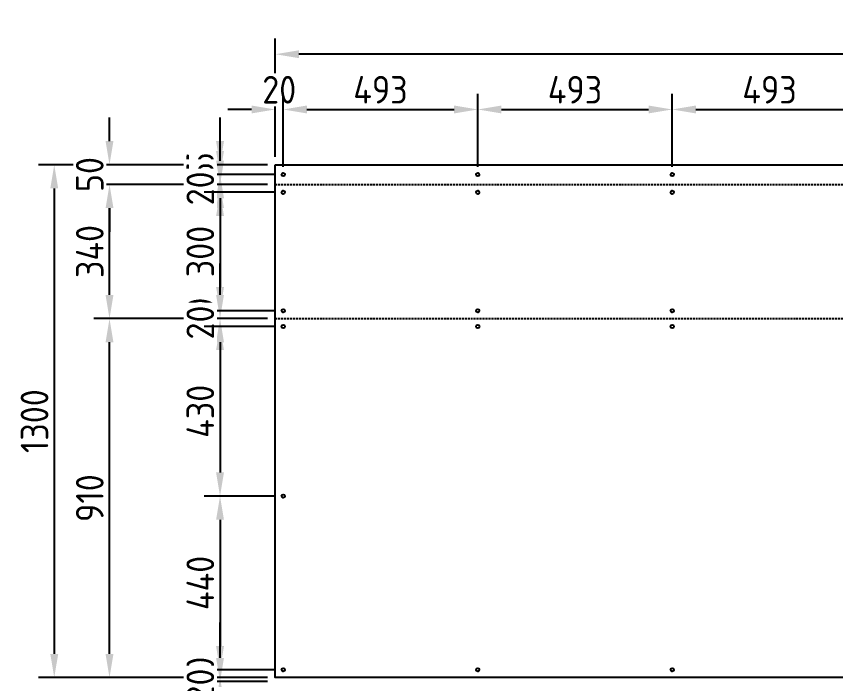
# Model space of a CAD drawing. Header units: millimetres. Extents: x 3800000 to 6300000, y 450000 to 1350000.
# Drawn here: x 5483849 to 5485925, y 1209615 to 1211296 of the extents above; entities that cross this region are included whole.
import ezdxf

# ---------------------------------------------------------------- set-up
doc = ezdxf.new("R2010")
doc.units = ezdxf.units.MM
doc.linetypes.add('Strichliert 5_2.5mm', pattern=[7.5, 5, -2.5])
for name, color, linetype, true_color in [('Bohr', 3, 'Continuous', 0x00ff00), ('FERTIGUNG 02 Bemassung Bohrung', 1, 'Continuous', 0xff0000), ('FERTIGUNG 02 Bemassung Geometrie', 212, 'Continuous', 0xcc00cc), ('FERTIGUNG 04 Fräsung Rückseite 135°', 5, 'Strichliert 5_2.5mm', 0x0000ff), ('FERTIGUNG 04 Fräsung Rückseite 90°', 4, 'Strichliert 5_2.5mm', 0x00ffff), ('Outside', 2, 'Continuous', 0xffff00)]:
    doc.layers.add(name, color=color, linetype=linetype, true_color=true_color)
doc.styles.add('ICC_M1_20', font='')
doc.styles.get('ICC_M1_20').set_extended_font_data('isocp2')
doc.dimstyles.new('ICC_M1_20', dxfattribs={"dimscale": 20, "dimtxt": 3.5, "dimasz": 3, "dimexe": 2, "dimexo": 1, "dimgap": 0.75, "dimtad": 1, "dimtoh": 1, "dimdec": 0, "dimzin": 4, "dimdsep": 46, "dimtxsty": 'ICC_M1_20', "dimcen": 2, "dimadec": 0, "dimazin": 1, "dimtfac": 1, "dimtdec": 4, "dimtix": 1, "dimtofl": 0, "dimtmove": 1, "dimatfit": 3, "dimfxl": 10, "dimfxlon": 1, "dimtfill": 1, "dimtfillclr": 256, "dimtolj": 1, "dimtzin": 1, "dimarcsym": 0})

# ---------------------------------------------------------------- blocks, each defined once
blk = doc.blocks.new('*D74')
at = {"layer": 'Defpoints', "color": 0}
for p in [(5484505, 1211200), (5484505, 1210920), (5487995, 1210920)]:
    blk.add_point(p, dxfattribs=at)
at = {"layer": 'FERTIGUNG 02 Bemassung Geometrie', "color": 0, "lineweight": -2}
for p, q in [((5484505, 1211000), (5484505, 1211240)), ((5487995, 1211000), (5487995, 1211240)), ((5487935, 1211200), (5484565, 1211200))]:
    blk.add_line(p, q, dxfattribs=at)
at = {"layer": 'FERTIGUNG 02 Bemassung Geometrie', "color": 0}
for points in [[(5484565, 1211210), (5484565, 1211190), (5484505, 1211200)], [(5487935, 1211190), (5487935, 1211210), (5487995, 1211200)]]:
    blk.add_solid(points, dxfattribs=at)
at = {"layer": 'FERTIGUNG 02 Bemassung Geometrie', "color": 0, "insert": (5486250, 1211250), "char_height": 70, "attachment_point": 5, "style": 'ICC_M1_20', "bg_fill": 3, "box_fill_scale": 1.1, "bg_fill_color": 9, "bg_fill_true_color": 13158600, "bg_fill_transparency": 0}
blk.add_mtext('\\A1;3490', dxfattribs=at)
blk = doc.blocks.new('*D75')
at = {"layer": 'Defpoints', "color": 0}
for p in [(5484505, 1210920), (5484525, 1210895)]:
    blk.add_point(p, dxfattribs=at)
at = {"layer": 'FERTIGUNG 02 Bemassung Bohrung', "color": 0, "lineweight": -2}
for p, q in [((5484505, 1210940), (5484505, 1211100)), ((5484525, 1210915), (5484525, 1211100)), ((5484445, 1211060), (5484385, 1211060)), ((5484585, 1211060), (5484645, 1211060))]:
    blk.add_line(p, q, dxfattribs=at)
at = {"layer": 'FERTIGUNG 02 Bemassung Bohrung', "color": 0}
for points in [[(5484445, 1211050), (5484445, 1211070), (5484505, 1211060)], [(5484585, 1211070), (5484585, 1211050), (5484525, 1211060)]]:
    blk.add_solid(points, dxfattribs=at)
at = {"layer": 'FERTIGUNG 02 Bemassung Bohrung', "color": 0, "insert": (5484515, 1211110), "char_height": 70, "attachment_point": 5, "style": 'ICC_M1_20', "bg_fill": 3, "box_fill_scale": 1.1, "bg_fill_color": 9, "bg_fill_true_color": 13158600, "bg_fill_transparency": 0}
blk.add_mtext('\\A1;20', dxfattribs=at)
at = {"layer": 'Defpoints', "color": 0}
blk.add_point((5484525, 1211060), dxfattribs=at)
blk = doc.blocks.new('*D76')
at = {"layer": 'Defpoints', "color": 0}
for p in [(5485017.9, 1211060), (5484525, 1210895), (5485017.9, 1210895)]:
    blk.add_point(p, dxfattribs=at)
at = {"layer": 'FERTIGUNG 02 Bemassung Bohrung', "color": 0, "lineweight": -2}
for p, q in [((5484525, 1210915), (5484525, 1211100)), ((5485017.9, 1210915), (5485017.9, 1211100)), ((5484585, 1211060), (5484957.9, 1211060))]:
    blk.add_line(p, q, dxfattribs=at)
at = {"layer": 'FERTIGUNG 02 Bemassung Bohrung', "color": 0}
for points in [[(5484585, 1211070), (5484585, 1211050), (5484525, 1211060)], [(5484957.9, 1211050), (5484957.9, 1211070), (5485017.9, 1211060)]]:
    blk.add_solid(points, dxfattribs=at)
at = {"layer": 'FERTIGUNG 02 Bemassung Bohrung', "color": 0, "insert": (5484771.4, 1211110), "char_height": 70, "attachment_point": 5, "style": 'ICC_M1_20', "bg_fill": 3, "box_fill_scale": 1.1, "bg_fill_color": 9, "bg_fill_true_color": 13158600, "bg_fill_transparency": 0}
blk.add_mtext('\\A1;493', dxfattribs=at)
blk = doc.blocks.new('*D77')
at = {"layer": 'Defpoints', "color": 0}
for p in [(5485510.7, 1211060), (5485017.9, 1210895), (5485510.7, 1210895)]:
    blk.add_point(p, dxfattribs=at)
at = {"layer": 'FERTIGUNG 02 Bemassung Bohrung', "color": 0, "lineweight": -2}
for p, q in [((5485017.9, 1210915), (5485017.9, 1211100)), ((5485510.7, 1210915), (5485510.7, 1211100)), ((5485077.9, 1211060), (5485450.7, 1211060))]:
    blk.add_line(p, q, dxfattribs=at)
at = {"layer": 'FERTIGUNG 02 Bemassung Bohrung', "color": 0}
for points in [[(5485077.9, 1211070), (5485077.9, 1211050), (5485017.9, 1211060)], [(5485450.7, 1211050), (5485450.7, 1211070), (5485510.7, 1211060)]]:
    blk.add_solid(points, dxfattribs=at)
at = {"layer": 'FERTIGUNG 02 Bemassung Bohrung', "color": 0, "insert": (5485264.3, 1211110), "char_height": 70, "attachment_point": 5, "style": 'ICC_M1_20', "bg_fill": 3, "box_fill_scale": 1.1, "bg_fill_color": 9, "bg_fill_true_color": 13158600, "bg_fill_transparency": 0}
blk.add_mtext('\\A1;493', dxfattribs=at)
blk = doc.blocks.new('*D78')
at = {"layer": 'Defpoints', "color": 0}
for p in [(5486003.6, 1211060), (5485510.7, 1210895), (5486003.6, 1210895)]:
    blk.add_point(p, dxfattribs=at)
at = {"layer": 'FERTIGUNG 02 Bemassung Bohrung', "color": 0, "lineweight": -2}
for p, q in [((5485510.7, 1210915), (5485510.7, 1211100)), ((5486003.6, 1210915), (5486003.6, 1211100)), ((5485570.7, 1211060), (5485943.6, 1211060))]:
    blk.add_line(p, q, dxfattribs=at)
at = {"layer": 'FERTIGUNG 02 Bemassung Bohrung', "color": 0}
for points in [[(5485570.7, 1211070), (5485570.7, 1211050), (5485510.7, 1211060)], [(5485943.6, 1211050), (5485943.6, 1211070), (5486003.6, 1211060)]]:
    blk.add_solid(points, dxfattribs=at)
at = {"layer": 'FERTIGUNG 02 Bemassung Bohrung', "color": 0, "insert": (5485757.1, 1211110), "char_height": 70, "attachment_point": 5, "style": 'ICC_M1_20', "bg_fill": 3, "box_fill_scale": 1.1, "bg_fill_color": 9, "bg_fill_true_color": 13158600, "bg_fill_transparency": 0}
blk.add_mtext('\\A1;493', dxfattribs=at)
blk = doc.blocks.new('*D94')
at = {"layer": 'Defpoints', "color": 0}
for p in [(5484505, 1210920), (5483945, 1209620), (5484505, 1209620)]:
    blk.add_point(p, dxfattribs=at)
at = {"layer": 'FERTIGUNG 02 Bemassung Geometrie', "color": 0, "lineweight": -2}
for p, q in [((5484145, 1210920), (5483905, 1210920)), ((5483945, 1210860), (5483945, 1209680)), ((5484145, 1209620), (5483905, 1209620))]:
    blk.add_line(p, q, dxfattribs=at)
at = {"layer": 'FERTIGUNG 02 Bemassung Geometrie', "color": 0}
for points in [[(5483955, 1210860), (5483935, 1210860), (5483945, 1210920)], [(5483935, 1209680), (5483955, 1209680), (5483945, 1209620)]]:
    blk.add_solid(points, dxfattribs=at)
at = {"layer": 'FERTIGUNG 02 Bemassung Geometrie', "color": 0, "insert": (5483895, 1210270), "char_height": 70, "attachment_point": 5, "rotation": 90, "style": 'ICC_M1_20', "bg_fill": 3, "box_fill_scale": 1.1, "bg_fill_color": 9, "bg_fill_true_color": 13158600, "bg_fill_transparency": 0}
blk.add_mtext('\\A1;1300', dxfattribs=at)
blk = doc.blocks.new('*D99')
at = {"layer": 'Defpoints', "color": 0}
for p in [(5484085, 1210530), (5484505, 1210530), (5484505, 1209620)]:
    blk.add_point(p, dxfattribs=at)
at = {"layer": 'FERTIGUNG 02 Bemassung Geometrie', "color": 0, "lineweight": -2}
for p, q in [((5484285, 1210530), (5484045, 1210530)), ((5484085, 1209680), (5484085, 1210470)), ((5484285, 1209620), (5484045, 1209620))]:
    blk.add_line(p, q, dxfattribs=at)
at = {"layer": 'FERTIGUNG 02 Bemassung Geometrie', "color": 0}
for points in [[(5484095, 1210470), (5484075, 1210470), (5484085, 1210530)], [(5484075, 1209680), (5484095, 1209680), (5484085, 1209620)]]:
    blk.add_solid(points, dxfattribs=at)
at = {"layer": 'FERTIGUNG 02 Bemassung Geometrie', "color": 0, "insert": (5484035, 1210075), "char_height": 70, "attachment_point": 5, "rotation": 90, "style": 'ICC_M1_20', "bg_fill": 3, "box_fill_scale": 1.1, "bg_fill_color": 9, "bg_fill_true_color": 13158600, "bg_fill_transparency": 0}
blk.add_mtext('\\A1;910', dxfattribs=at)
blk = doc.blocks.new('*D100')
at = {"layer": 'Defpoints', "color": 0}
for p in [(5484085, 1210870), (5484505, 1210870), (5484505, 1210530)]:
    blk.add_point(p, dxfattribs=at)
at = {"layer": 'FERTIGUNG 02 Bemassung Geometrie', "color": 0, "lineweight": -2}
for p, q in [((5484285, 1210870), (5484045, 1210870)), ((5484085, 1210590), (5484085, 1210810)), ((5484285, 1210530), (5484045, 1210530))]:
    blk.add_line(p, q, dxfattribs=at)
at = {"layer": 'FERTIGUNG 02 Bemassung Geometrie', "color": 0}
for points in [[(5484095, 1210810), (5484075, 1210810), (5484085, 1210870)], [(5484075, 1210590), (5484095, 1210590), (5484085, 1210530)]]:
    blk.add_solid(points, dxfattribs=at)
at = {"layer": 'FERTIGUNG 02 Bemassung Geometrie', "color": 0, "insert": (5484035, 1210700), "char_height": 70, "attachment_point": 5, "rotation": 90, "style": 'ICC_M1_20', "bg_fill": 3, "box_fill_scale": 1.1, "bg_fill_color": 9, "bg_fill_true_color": 13158600, "bg_fill_transparency": 0}
blk.add_mtext('\\A1;340', dxfattribs=at)
blk = doc.blocks.new('*D101')
at = {"layer": 'Defpoints', "color": 0}
for p in [(5484505, 1210920), (5484505, 1210870)]:
    blk.add_point(p, dxfattribs=at)
at = {"layer": 'FERTIGUNG 02 Bemassung Geometrie', "color": 0, "lineweight": -2}
for p, q in [((5484085, 1210980), (5484085, 1211040)), ((5484285, 1210920), (5484045, 1210920)), ((5484285, 1210870), (5484045, 1210870)), ((5484085, 1210810), (5484085, 1210750))]:
    blk.add_line(p, q, dxfattribs=at)
at = {"layer": 'FERTIGUNG 02 Bemassung Geometrie', "color": 0}
for points in [[(5484075, 1210980), (5484095, 1210980), (5484085, 1210920)], [(5484095, 1210810), (5484075, 1210810), (5484085, 1210870)]]:
    blk.add_solid(points, dxfattribs=at)
at = {"layer": 'FERTIGUNG 02 Bemassung Geometrie', "color": 0, "insert": (5484035, 1210895), "char_height": 70, "attachment_point": 5, "rotation": 90, "style": 'ICC_M1_20', "bg_fill": 3, "box_fill_scale": 1.1, "bg_fill_color": 9, "bg_fill_true_color": 13158600, "bg_fill_transparency": 0}
blk.add_mtext('\\A1;50', dxfattribs=at)
at = {"layer": 'Defpoints', "color": 0}
blk.add_point((5484085, 1210920), dxfattribs=at)
blk = doc.blocks.new('*D104')
at = {"layer": 'Defpoints', "color": 0}
for p in [(5484505, 1210920), (5484525, 1210895)]:
    blk.add_point(p, dxfattribs=at)
at = {"layer": 'FERTIGUNG 02 Bemassung Bohrung', "color": 0, "lineweight": -2}
for p, q in [((5484365, 1210980), (5484365, 1211040)), ((5484485, 1210920), (5484325, 1210920)), ((5484505, 1210895), (5484325, 1210895)), ((5484365, 1210835), (5484365, 1210775))]:
    blk.add_line(p, q, dxfattribs=at)
at = {"layer": 'FERTIGUNG 02 Bemassung Bohrung', "color": 0}
for points in [[(5484355, 1210980), (5484375, 1210980), (5484365, 1210920)], [(5484375, 1210835), (5484355, 1210835), (5484365, 1210895)]]:
    blk.add_solid(points, dxfattribs=at)
at = {"layer": 'FERTIGUNG 02 Bemassung Bohrung', "color": 0, "insert": (5484315, 1210907.5), "char_height": 70, "attachment_point": 5, "rotation": 90, "style": 'ICC_M1_20', "bg_fill": 3, "box_fill_scale": 1.1, "bg_fill_color": 9, "bg_fill_true_color": 13158600, "bg_fill_transparency": 0}
blk.add_mtext('\\A1;25', dxfattribs=at)
at = {"layer": 'Defpoints', "color": 0}
blk.add_point((5484365, 1210895), dxfattribs=at)
blk = doc.blocks.new('*D105')
at = {"layer": 'Defpoints', "color": 0}
for p in [(5484525, 1210895), (5484505, 1210870)]:
    blk.add_point(p, dxfattribs=at)
at = {"layer": 'FERTIGUNG 02 Bemassung Bohrung', "color": 0, "lineweight": -2}
for p, q in [((5484365, 1210955), (5484365, 1211015)), ((5484505, 1210895), (5484325, 1210895)), ((5484485, 1210870), (5484325, 1210870)), ((5484365, 1210810), (5484365, 1210750))]:
    blk.add_line(p, q, dxfattribs=at)
at = {"layer": 'FERTIGUNG 02 Bemassung Bohrung', "color": 0}
for points in [[(5484355, 1210955), (5484375, 1210955), (5484365, 1210895)], [(5484375, 1210810), (5484355, 1210810), (5484365, 1210870)]]:
    blk.add_solid(points, dxfattribs=at)
at = {"layer": 'FERTIGUNG 02 Bemassung Bohrung', "color": 0, "insert": (5484315, 1210882.5), "char_height": 70, "attachment_point": 5, "rotation": 90, "style": 'ICC_M1_20', "bg_fill": 3, "box_fill_scale": 1.1, "bg_fill_color": 9, "bg_fill_true_color": 13158600, "bg_fill_transparency": 0}
blk.add_mtext('\\A1;25', dxfattribs=at)
at = {"layer": 'Defpoints', "color": 0}
blk.add_point((5484365, 1210870), dxfattribs=at)
blk = doc.blocks.new('*D106')
at = {"layer": 'Defpoints', "color": 0}
for p in [(5484505, 1210870), (5484525, 1210850)]:
    blk.add_point(p, dxfattribs=at)
at = {"layer": 'FERTIGUNG 02 Bemassung Bohrung', "color": 0, "lineweight": -2}
for p, q in [((5484365, 1210930), (5484365, 1210990)), ((5484485, 1210870), (5484325, 1210870)), ((5484505, 1210850), (5484325, 1210850)), ((5484365, 1210790), (5484365, 1210730))]:
    blk.add_line(p, q, dxfattribs=at)
at = {"layer": 'FERTIGUNG 02 Bemassung Bohrung', "color": 0}
for points in [[(5484355, 1210930), (5484375, 1210930), (5484365, 1210870)], [(5484375, 1210790), (5484355, 1210790), (5484365, 1210850)]]:
    blk.add_solid(points, dxfattribs=at)
at = {"layer": 'FERTIGUNG 02 Bemassung Bohrung', "color": 0, "insert": (5484315, 1210860), "char_height": 70, "attachment_point": 5, "rotation": 90, "style": 'ICC_M1_20', "bg_fill": 3, "box_fill_scale": 1.1, "bg_fill_color": 9, "bg_fill_true_color": 13158600, "bg_fill_transparency": 0}
blk.add_mtext('\\A1;20', dxfattribs=at)
at = {"layer": 'Defpoints', "color": 0}
blk.add_point((5484365, 1210850), dxfattribs=at)
blk = doc.blocks.new('*D107')
at = {"layer": 'Defpoints', "color": 0}
for p in [(5484525, 1210850), (5484365, 1210550), (5484525, 1210550)]:
    blk.add_point(p, dxfattribs=at)
at = {"layer": 'FERTIGUNG 02 Bemassung Bohrung', "color": 0, "lineweight": -2}
for p, q in [((5484505, 1210850), (5484325, 1210850)), ((5484365, 1210790), (5484365, 1210610)), ((5484505, 1210550), (5484325, 1210550))]:
    blk.add_line(p, q, dxfattribs=at)
at = {"layer": 'FERTIGUNG 02 Bemassung Bohrung', "color": 0}
for points in [[(5484375, 1210790), (5484355, 1210790), (5484365, 1210850)], [(5484355, 1210610), (5484375, 1210610), (5484365, 1210550)]]:
    blk.add_solid(points, dxfattribs=at)
at = {"layer": 'FERTIGUNG 02 Bemassung Bohrung', "color": 0, "insert": (5484315, 1210700), "char_height": 70, "attachment_point": 5, "rotation": 90, "style": 'ICC_M1_20', "bg_fill": 3, "box_fill_scale": 1.1, "bg_fill_color": 9, "bg_fill_true_color": 13158600, "bg_fill_transparency": 0}
blk.add_mtext('\\A1;300', dxfattribs=at)
blk = doc.blocks.new('*D108')
at = {"layer": 'Defpoints', "color": 0}
for p in [(5484525, 1210550), (5484505, 1210530)]:
    blk.add_point(p, dxfattribs=at)
at = {"layer": 'FERTIGUNG 02 Bemassung Bohrung', "color": 0, "lineweight": -2}
for p, q in [((5484365, 1210610), (5484365, 1210670)), ((5484505, 1210550), (5484325, 1210550)), ((5484485, 1210530), (5484325, 1210530)), ((5484365, 1210470), (5484365, 1210410))]:
    blk.add_line(p, q, dxfattribs=at)
at = {"layer": 'FERTIGUNG 02 Bemassung Bohrung', "color": 0}
for points in [[(5484355, 1210610), (5484375, 1210610), (5484365, 1210550)], [(5484375, 1210470), (5484355, 1210470), (5484365, 1210530)]]:
    blk.add_solid(points, dxfattribs=at)
at = {"layer": 'FERTIGUNG 02 Bemassung Bohrung', "color": 0, "insert": (5484315, 1210540), "char_height": 70, "attachment_point": 5, "rotation": 90, "style": 'ICC_M1_20', "bg_fill": 3, "box_fill_scale": 1.1, "bg_fill_color": 9, "bg_fill_true_color": 13158600, "bg_fill_transparency": 0}
blk.add_mtext('\\A1;20', dxfattribs=at)
at = {"layer": 'Defpoints', "color": 0}
blk.add_point((5484365, 1210530), dxfattribs=at)
blk = doc.blocks.new('*D109')
at = {"layer": 'Defpoints', "color": 0}
for p in [(5484505, 1210530), (5484525, 1210510)]:
    blk.add_point(p, dxfattribs=at)
at = {"layer": 'FERTIGUNG 02 Bemassung Bohrung', "color": 0, "lineweight": -2}
for p, q in [((5484365, 1210590), (5484365, 1210650)), ((5484485, 1210530), (5484325, 1210530)), ((5484505, 1210510), (5484325, 1210510)), ((5484365, 1210450), (5484365, 1210390))]:
    blk.add_line(p, q, dxfattribs=at)
at = {"layer": 'FERTIGUNG 02 Bemassung Bohrung', "color": 0}
for points in [[(5484355, 1210590), (5484375, 1210590), (5484365, 1210530)], [(5484375, 1210450), (5484355, 1210450), (5484365, 1210510)]]:
    blk.add_solid(points, dxfattribs=at)
at = {"layer": 'FERTIGUNG 02 Bemassung Bohrung', "color": 0, "insert": (5484315, 1210520), "char_height": 70, "attachment_point": 5, "rotation": 90, "style": 'ICC_M1_20', "bg_fill": 3, "box_fill_scale": 1.1, "bg_fill_color": 9, "bg_fill_true_color": 13158600, "bg_fill_transparency": 0}
blk.add_mtext('\\A1;20', dxfattribs=at)
at = {"layer": 'Defpoints', "color": 0}
blk.add_point((5484365, 1210510), dxfattribs=at)
blk = doc.blocks.new('*D110')
at = {"layer": 'Defpoints', "color": 0}
for p in [(5484525, 1210510), (5484365, 1210080), (5484525, 1210080)]:
    blk.add_point(p, dxfattribs=at)
at = {"layer": 'FERTIGUNG 02 Bemassung Bohrung', "color": 0, "lineweight": -2}
for p, q in [((5484505, 1210510), (5484325, 1210510)), ((5484365, 1210450), (5484365, 1210140)), ((5484505, 1210080), (5484325, 1210080))]:
    blk.add_line(p, q, dxfattribs=at)
at = {"layer": 'FERTIGUNG 02 Bemassung Bohrung', "color": 0}
for points in [[(5484375, 1210450), (5484355, 1210450), (5484365, 1210510)], [(5484355, 1210140), (5484375, 1210140), (5484365, 1210080)]]:
    blk.add_solid(points, dxfattribs=at)
at = {"layer": 'FERTIGUNG 02 Bemassung Bohrung', "color": 0, "insert": (5484315, 1210295), "char_height": 70, "attachment_point": 5, "rotation": 90, "style": 'ICC_M1_20', "bg_fill": 3, "box_fill_scale": 1.1, "bg_fill_color": 9, "bg_fill_true_color": 13158600, "bg_fill_transparency": 0}
blk.add_mtext('\\A1;430', dxfattribs=at)
blk = doc.blocks.new('*D111')
at = {"layer": 'Defpoints', "color": 0}
for p in [(5484525, 1210080), (5484365, 1209640), (5484525, 1209640)]:
    blk.add_point(p, dxfattribs=at)
at = {"layer": 'FERTIGUNG 02 Bemassung Bohrung', "color": 0, "lineweight": -2}
for p, q in [((5484505, 1210080), (5484325, 1210080)), ((5484365, 1210020), (5484365, 1209700)), ((5484505, 1209640), (5484325, 1209640))]:
    blk.add_line(p, q, dxfattribs=at)
at = {"layer": 'FERTIGUNG 02 Bemassung Bohrung', "color": 0}
for points in [[(5484375, 1210020), (5484355, 1210020), (5484365, 1210080)], [(5484355, 1209700), (5484375, 1209700), (5484365, 1209640)]]:
    blk.add_solid(points, dxfattribs=at)
at = {"layer": 'FERTIGUNG 02 Bemassung Bohrung', "color": 0, "insert": (5484315, 1209860), "char_height": 70, "attachment_point": 5, "rotation": 90, "style": 'ICC_M1_20', "bg_fill": 3, "box_fill_scale": 1.1, "bg_fill_color": 9, "bg_fill_true_color": 13158600, "bg_fill_transparency": 0}
blk.add_mtext('\\A1;440', dxfattribs=at)
blk = doc.blocks.new('*D112')
at = {"layer": 'Defpoints', "color": 0}
for p in [(5484525, 1209640), (5484505, 1209620)]:
    blk.add_point(p, dxfattribs=at)
at = {"layer": 'FERTIGUNG 02 Bemassung Bohrung', "color": 0, "lineweight": -2}
for p, q in [((5484365, 1209700), (5484365, 1209760)), ((5484505, 1209640), (5484325, 1209640)), ((5484485, 1209620), (5484325, 1209620)), ((5484365, 1209560), (5484365, 1209500))]:
    blk.add_line(p, q, dxfattribs=at)
at = {"layer": 'FERTIGUNG 02 Bemassung Bohrung', "color": 0}
for points in [[(5484355, 1209700), (5484375, 1209700), (5484365, 1209640)], [(5484375, 1209560), (5484355, 1209560), (5484365, 1209620)]]:
    blk.add_solid(points, dxfattribs=at)
at = {"layer": 'FERTIGUNG 02 Bemassung Bohrung', "color": 0, "insert": (5484315, 1209630), "char_height": 70, "attachment_point": 5, "rotation": 90, "style": 'ICC_M1_20', "bg_fill": 3, "box_fill_scale": 1.1, "bg_fill_color": 9, "bg_fill_true_color": 13158600, "bg_fill_transparency": 0}
blk.add_mtext('\\A1;20', dxfattribs=at)
at = {"layer": 'Defpoints', "color": 0}
blk.add_point((5484365, 1209620), dxfattribs=at)
blk = doc.blocks.new('*D113')
at = {"layer": 'Defpoints', "color": 0}
for p in [(5484505, 1209610), (5484525, 1209590)]:
    blk.add_point(p, dxfattribs=at)
at = {"layer": 'FERTIGUNG 02 Bemassung Bohrung', "color": 0, "lineweight": -2}
for p, q in [((5484365, 1209670), (5484365, 1209730)), ((5484485, 1209610), (5484325, 1209610)), ((5484505, 1209590), (5484325, 1209590)), ((5484365, 1209530), (5484365, 1209470))]:
    blk.add_line(p, q, dxfattribs=at)
at = {"layer": 'FERTIGUNG 02 Bemassung Bohrung', "color": 0}
for points in [[(5484355, 1209670), (5484375, 1209670), (5484365, 1209610)], [(5484375, 1209530), (5484355, 1209530), (5484365, 1209590)]]:
    blk.add_solid(points, dxfattribs=at)
at = {"layer": 'FERTIGUNG 02 Bemassung Bohrung', "color": 0, "insert": (5484315, 1209600), "char_height": 70, "attachment_point": 5, "rotation": 90, "style": 'ICC_M1_20', "bg_fill": 3, "box_fill_scale": 1.1, "bg_fill_color": 9, "bg_fill_true_color": 13158600, "bg_fill_transparency": 0}
blk.add_mtext('\\A1;20', dxfattribs=at)
at = {"layer": 'Defpoints', "color": 0}
blk.add_point((5484365, 1209590), dxfattribs=at)

msp = doc.modelspace()

# ---------------------------------------------------------------- linework, layer by layer
at = {"layer": 'Bohr', "linetype": 'ByBlock', "lineweight": -2}
for centre in [(5484525, 1210895), (5485017.9, 1210895), (5485510.7, 1210895), (5484525, 1210850), (5485017.9, 1210850), (5485510.7, 1210850), (5484525, 1210550), (5485017.9, 1210550), (5485510.7, 1210550), (5484525, 1210510), (5485017.9, 1210510), (5485510.7, 1210510), (5484525, 1210080), (5484525, 1209640), (5485017.9, 1209640), (5485510.7, 1209640)]:
    msp.add_circle(centre, 4.25, dxfattribs=at)
at = {"layer": 'FERTIGUNG 04 Fräsung Rückseite 135°'}
msp.add_line((5484505, 1210530), (5487995, 1210530), dxfattribs=at)
at = {"layer": 'FERTIGUNG 04 Fräsung Rückseite 90°'}
msp.add_line((5484505, 1210870), (5487995, 1210870), dxfattribs=at)
at = {"layer": 'Outside', "linetype": 'ByBlock', "lineweight": -2}
msp.add_lwpolyline([(5484505, 1210920), (5487995, 1210920), (5487995, 1209620), (5484505, 1209620)], close=True, dxfattribs=at)

# ---------------------------------------------------------------- next in the draw order: dimensions: what is measured, and where the dimension line sits
at = {"layer": 'FERTIGUNG 02 Bemassung Geometrie'}
dim = msp.add_linear_dim(base=(5484505, 1211200), p1=(5487995, 1210920), p2=(5484505, 1210920), text='3490', dimstyle='ICC_M1_20', override={"dimscale": 20, "dimtih": 0, "dimtoh": 0, "dimlfac": 1, "dimzin": 1, "dimsah": 0, "dimtzin": 4}, dxfattribs=at)
dim.commit()
dim.dimension.update_dxf_attribs({"geometry": '*D74', "text_midpoint": (5486250, 1211250)})

# ---------------------------------------------------------------- next in the draw order: dimensions: what is measured, and where the dimension line sits
at = {"layer": 'FERTIGUNG 02 Bemassung Bohrung'}
dim = msp.add_linear_dim(base=(5484525, 1211060), p1=(5484505, 1210920), p2=(5484525, 1210895), text='20', dimstyle='ICC_M1_20', override={"dimscale": 20, "dimtih": 0, "dimtoh": 0, "dimlfac": 1, "dimzin": 1, "dimsah": 0, "dimtzin": 4}, dxfattribs=at)
dim.commit()
dim.dimension.update_dxf_attribs({"geometry": '*D75', "text_midpoint": (5484515, 1211110)})

# ---------------------------------------------------------------- next in the draw order: dimensions: what is measured, and where the dimension line sits
dim = msp.add_linear_dim(base=(5485017.9, 1211060), p1=(5484525, 1210895), p2=(5485017.9, 1210895), text='493', dimstyle='ICC_M1_20', override={"dimscale": 20, "dimtih": 0, "dimtoh": 0, "dimlfac": 1, "dimzin": 1, "dimsah": 0, "dimtzin": 4}, dxfattribs=at)
dim.commit()
dim.dimension.update_dxf_attribs({"geometry": '*D76', "text_midpoint": (5484771.4, 1211110)})
at = {"layer": 'FERTIGUNG 02 Bemassung Geometrie'}
dim = msp.add_linear_dim(base=(5483945, 1209620), p1=(5484505, 1210920), p2=(5484505, 1209620), angle=90, text='1300', dimstyle='ICC_M1_20', override={"dimscale": 20, "dimtih": 0, "dimtoh": 0, "dimlfac": 1, "dimzin": 1, "dimsah": 0, "dimtzin": 4}, dxfattribs=at)
dim.commit()
dim.dimension.update_dxf_attribs({"geometry": '*D94', "text_midpoint": (5483895, 1210270)})

# ---------------------------------------------------------------- next in the draw order: dimensions: what is measured, and where the dimension line sits
at = {"layer": 'FERTIGUNG 02 Bemassung Bohrung'}
dim = msp.add_linear_dim(base=(5485510.7, 1211060), p1=(5485017.9, 1210895), p2=(5485510.7, 1210895), text='493', dimstyle='ICC_M1_20', override={"dimscale": 20, "dimtih": 0, "dimtoh": 0, "dimlfac": 1, "dimzin": 1, "dimsah": 0, "dimtzin": 4}, dxfattribs=at)
dim.commit()
dim.dimension.update_dxf_attribs({"geometry": '*D77', "text_midpoint": (5485264.3, 1211110)})
at = {"layer": 'FERTIGUNG 02 Bemassung Geometrie'}
dim = msp.add_linear_dim(base=(5484085, 1210530), p1=(5484505, 1209620), p2=(5484505, 1210530), angle=90, text='910', dimstyle='ICC_M1_20', override={"dimscale": 20, "dimtih": 0, "dimtoh": 0, "dimlfac": 1, "dimzin": 1, "dimsah": 0, "dimtzin": 4}, dxfattribs=at)
dim.commit()
dim.dimension.update_dxf_attribs({"geometry": '*D99', "text_midpoint": (5484035, 1210075)})

# ---------------------------------------------------------------- next in the draw order: dimensions: what is measured, and where the dimension line sits
at = {"layer": 'FERTIGUNG 02 Bemassung Bohrung'}
dim = msp.add_linear_dim(base=(5486003.6, 1211060), p1=(5485510.7, 1210895), p2=(5486003.6, 1210895), text='493', dimstyle='ICC_M1_20', override={"dimscale": 20, "dimtih": 0, "dimtoh": 0, "dimlfac": 1, "dimzin": 1, "dimsah": 0, "dimtzin": 4}, dxfattribs=at)
dim.commit()
dim.dimension.update_dxf_attribs({"geometry": '*D78', "text_midpoint": (5485757.1, 1211110)})
at = {"layer": 'FERTIGUNG 02 Bemassung Geometrie'}
dim = msp.add_linear_dim(base=(5484085, 1210870), p1=(5484505, 1210530), p2=(5484505, 1210870), angle=90, text='340', dimstyle='ICC_M1_20', override={"dimscale": 20, "dimtih": 0, "dimtoh": 0, "dimlfac": 1, "dimzin": 1, "dimsah": 0, "dimtzin": 4}, dxfattribs=at)
dim.commit()
dim.dimension.update_dxf_attribs({"geometry": '*D100', "text_midpoint": (5484035, 1210700)})

# ---------------------------------------------------------------- next in the draw order: dimensions: what is measured, and where the dimension line sits
dim = msp.add_linear_dim(base=(5484085, 1210920), p1=(5484505, 1210870), p2=(5484505, 1210920), angle=90, text='50', dimstyle='ICC_M1_20', override={"dimscale": 20, "dimtih": 0, "dimtoh": 0, "dimlfac": 1, "dimzin": 1, "dimsah": 0, "dimtzin": 4}, dxfattribs=at)
dim.commit()
dim.dimension.update_dxf_attribs({"geometry": '*D101', "text_midpoint": (5484035, 1210895)})

# ---------------------------------------------------------------- next in the draw order: dimensions: what is measured, and where the dimension line sits
at = {"layer": 'FERTIGUNG 02 Bemassung Bohrung'}
dim = msp.add_linear_dim(base=(5484365, 1210895), p1=(5484505, 1210920), p2=(5484525, 1210895), angle=90, text='25', dimstyle='ICC_M1_20', override={"dimscale": 20, "dimtih": 0, "dimtoh": 0, "dimlfac": 1, "dimzin": 1, "dimsah": 0, "dimtzin": 4}, dxfattribs=at)
dim.commit()
dim.dimension.update_dxf_attribs({"geometry": '*D104', "text_midpoint": (5484315, 1210907.5)})

# ---------------------------------------------------------------- next in the draw order: dimensions: what is measured, and where the dimension line sits
dim = msp.add_linear_dim(base=(5484365, 1210870), p1=(5484525, 1210895), p2=(5484505, 1210870), angle=90, text='25', dimstyle='ICC_M1_20', override={"dimscale": 20, "dimtih": 0, "dimtoh": 0, "dimlfac": 1, "dimzin": 1, "dimsah": 0, "dimtzin": 4}, dxfattribs=at)
dim.commit()
dim.dimension.update_dxf_attribs({"geometry": '*D105', "text_midpoint": (5484315, 1210882.5)})

# ---------------------------------------------------------------- next in the draw order: dimensions: what is measured, and where the dimension line sits
dim = msp.add_linear_dim(base=(5484365, 1210850), p1=(5484505, 1210870), p2=(5484525, 1210850), angle=90, text='20', dimstyle='ICC_M1_20', override={"dimscale": 20, "dimtih": 0, "dimtoh": 0, "dimlfac": 1, "dimzin": 1, "dimsah": 0, "dimtzin": 4}, dxfattribs=at)
dim.commit()
dim.dimension.update_dxf_attribs({"geometry": '*D106', "text_midpoint": (5484315, 1210860)})

# ---------------------------------------------------------------- next in the draw order: dimensions: what is measured, and where the dimension line sits
dim = msp.add_linear_dim(base=(5484365, 1210550), p1=(5484525, 1210850), p2=(5484525, 1210550), angle=90, text='300', dimstyle='ICC_M1_20', override={"dimscale": 20, "dimtih": 0, "dimtoh": 0, "dimlfac": 1, "dimzin": 1, "dimsah": 0, "dimtzin": 4}, dxfattribs=at)
dim.commit()
dim.dimension.update_dxf_attribs({"geometry": '*D107', "text_midpoint": (5484315, 1210700)})

# ---------------------------------------------------------------- next in the draw order: dimensions: what is measured, and where the dimension line sits
dim = msp.add_linear_dim(base=(5484365, 1210530), p1=(5484525, 1210550), p2=(5484505, 1210530), angle=90, text='20', dimstyle='ICC_M1_20', override={"dimscale": 20, "dimtih": 0, "dimtoh": 0, "dimlfac": 1, "dimzin": 1, "dimsah": 0, "dimtzin": 4}, dxfattribs=at)
dim.commit()
dim.dimension.update_dxf_attribs({"geometry": '*D108', "text_midpoint": (5484315, 1210540)})

# ---------------------------------------------------------------- next in the draw order: dimensions: what is measured, and where the dimension line sits
dim = msp.add_linear_dim(base=(5484365, 1210510), p1=(5484505, 1210530), p2=(5484525, 1210510), angle=90, text='20', dimstyle='ICC_M1_20', override={"dimscale": 20, "dimtih": 0, "dimtoh": 0, "dimlfac": 1, "dimzin": 1, "dimsah": 0, "dimtzin": 4}, dxfattribs=at)
dim.commit()
dim.dimension.update_dxf_attribs({"geometry": '*D109', "text_midpoint": (5484315, 1210520)})

# ---------------------------------------------------------------- next in the draw order: dimensions: what is measured, and where the dimension line sits
dim = msp.add_linear_dim(base=(5484365, 1210080), p1=(5484525, 1210510), p2=(5484525, 1210080), angle=90, text='430', dimstyle='ICC_M1_20', override={"dimscale": 20, "dimtih": 0, "dimtoh": 0, "dimlfac": 1, "dimzin": 1, "dimsah": 0, "dimtzin": 4}, dxfattribs=at)
dim.commit()
dim.dimension.update_dxf_attribs({"geometry": '*D110', "text_midpoint": (5484315, 1210295)})

# ---------------------------------------------------------------- next in the draw order: dimensions: what is measured, and where the dimension line sits
dim = msp.add_linear_dim(base=(5484365, 1209640), p1=(5484525, 1210080), p2=(5484525, 1209640), angle=90, text='440', dimstyle='ICC_M1_20', override={"dimscale": 20, "dimtih": 0, "dimtoh": 0, "dimlfac": 1, "dimzin": 1, "dimsah": 0, "dimtzin": 4}, dxfattribs=at)
dim.commit()
dim.dimension.update_dxf_attribs({"geometry": '*D111', "text_midpoint": (5484315, 1209860)})

# ---------------------------------------------------------------- next in the draw order: dimensions: what is measured, and where the dimension line sits
dim = msp.add_linear_dim(base=(5484365, 1209620), p1=(5484525, 1209640), p2=(5484505, 1209620), angle=90, text='20', dimstyle='ICC_M1_20', override={"dimscale": 20, "dimtih": 0, "dimtoh": 0, "dimlfac": 1, "dimzin": 1, "dimsah": 0, "dimtzin": 4}, dxfattribs=at)
dim.commit()
dim.dimension.update_dxf_attribs({"geometry": '*D112', "text_midpoint": (5484315, 1209630)})

# ---------------------------------------------------------------- next in the draw order: dimensions: what is measured, and where the dimension line sits
dim = msp.add_linear_dim(base=(5484365, 1209590), p1=(5484505, 1209610), p2=(5484525, 1209590), angle=90, text='20', dimstyle='ICC_M1_20', override={"dimscale": 20, "dimtih": 0, "dimtoh": 0, "dimlfac": 1, "dimzin": 1, "dimsah": 0, "dimtzin": 4}, dxfattribs=at)
dim.commit()
dim.dimension.update_dxf_attribs({"geometry": '*D113', "text_midpoint": (5484315, 1209600)})

doc.saveas('drawing.dxf')
